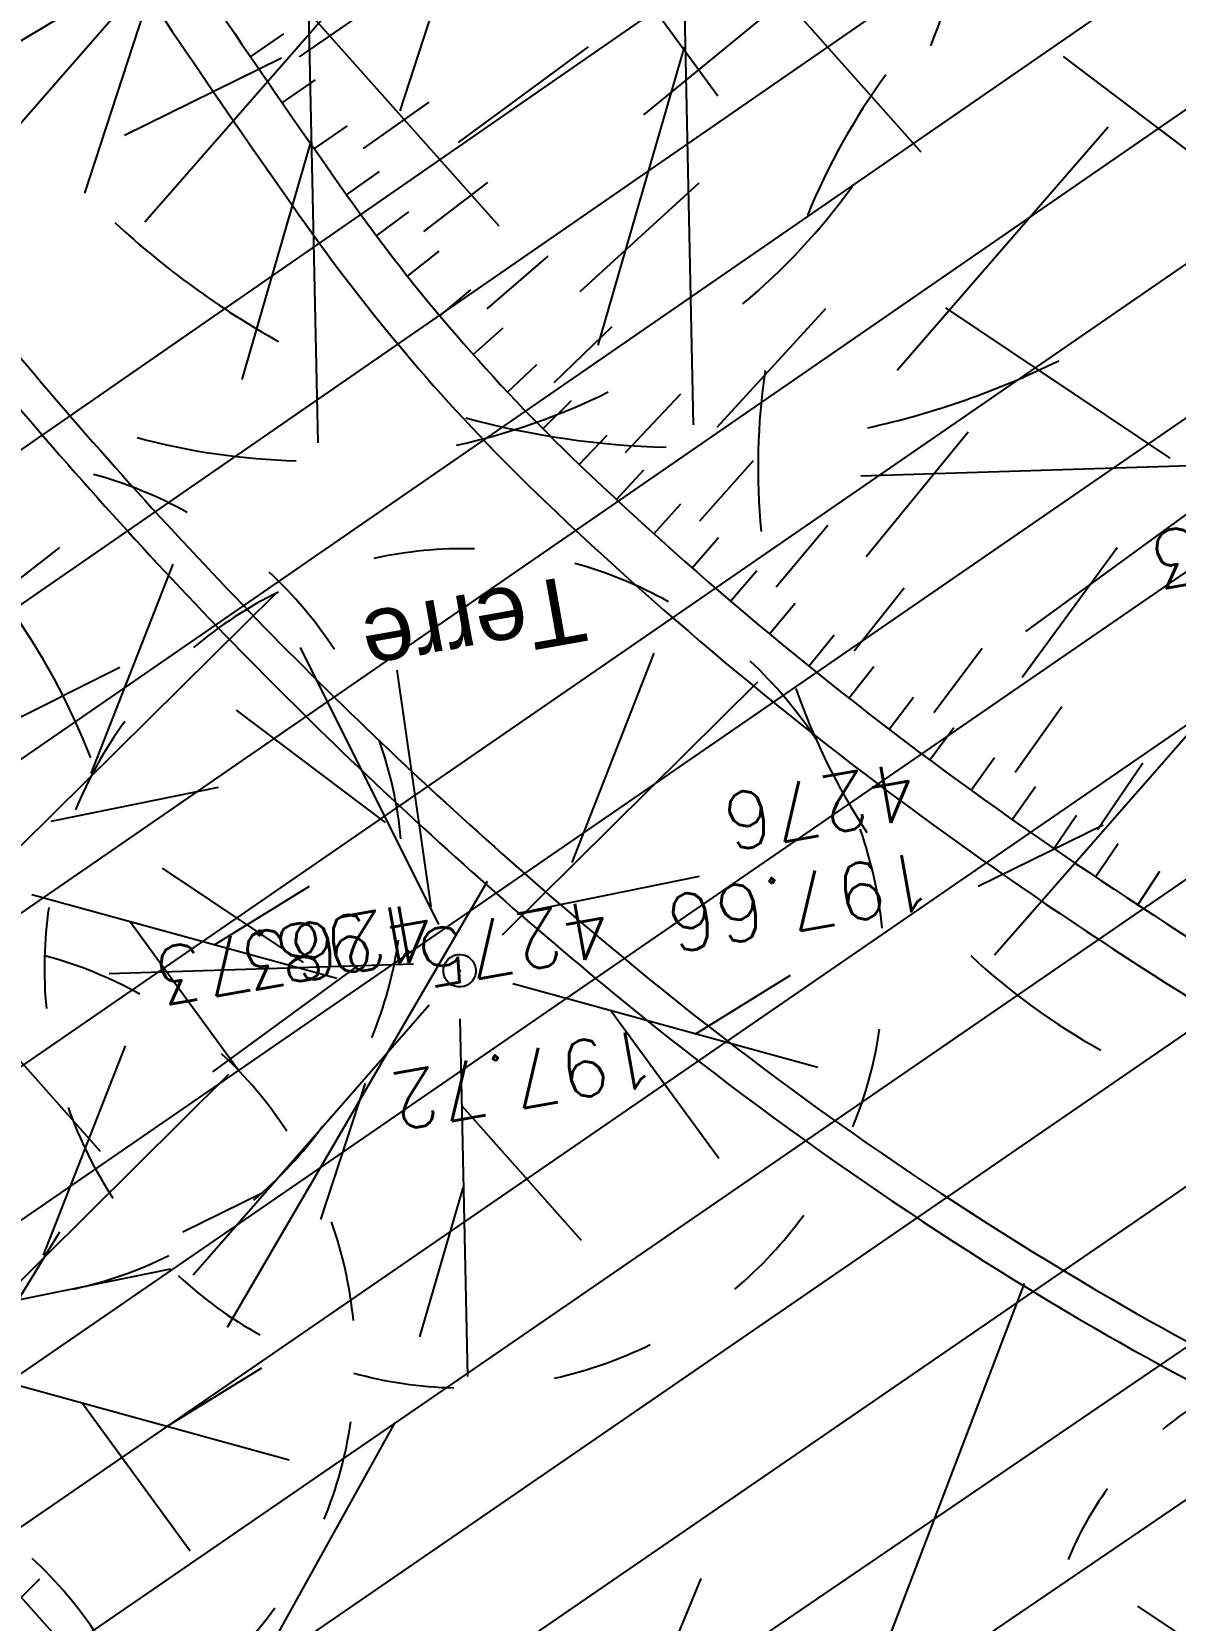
# Model space of a CAD drawing. Extents: x -2313930 to 3286427, y -3858277 to 2572692.
# Drawn here: x 485261 to 492073, y -317234 to -307768 of the extents above; entities that cross this region are included whole.
import ezdxf
from ezdxf.enums import TextEntityAlignment as Align
from ezdxf.lldxf.tags import DXFTag

# ---------------------------------------------------------------- set-up
doc = ezdxf.new("R2010")
doc.units = 0
for name, color, linetype, lineweight in [('_GAZELEC-RESERVATION 2', 132, 'Continuous', 18), ('Fond topo - P', 252, 'Continuous', 50), ('Fond topo - VOI', 252, 'Continuous', 25)]:
    doc.layers.add(name, color=color, linetype=linetype, lineweight=lineweight)
for name, color, linetype in [('Fond topo - ESPACE_BOISE', 252, 'Continuous'), ('Fond topo - TAL', 252, 'Continuous'), ('Fond topo - TAL_HAC', 252, 'Continuous'), ('Fond topo - VEG', 252, 'Continuous'), ('Fond topo - VOI_TXT', 252, 'Continuous'), ('Fond topo - Z_500', 252, 'Continuous'), ('prlm-VRD', 2, 'Continuous'), ('SA - EBC', 252, 'Continuous'), ('SA - EP-réso', 252, 'EP'), ('SA - EU-réso', 252, 'EU'), ('SA - limite revêtement', 252, 'Continuous')]:
    doc.layers.add(name, color=color, linetype=linetype)
for name, color, linetype, plot in [('Fond topo - N', 252, 'Continuous', False), ('Fond topo - NCACHE', 252, 'Continuous', False), ('Fond topo - ZCACHE', 252, 'Continuous', False)]:
    doc.layers.add(name, color=color, linetype=linetype, plot=plot)
doc.styles.add('2000_ARIAL', font='arial.ttf', dxfattribs={"height": 0.400000006})
doc.styles.add('Lignes', font='arial.ttf', dxfattribs={"height": 0.35})
doc.styles.add('SIMPLEX', font='simplex_.ttf', dxfattribs={"height": 1.25})
tags = doc.linetypes.add('EP', pattern='A,5,-0.25,["EP",Lignes,S=1,R=0,X=0,Y=-0.18],-1.25', length=6.5).pattern_tags.tags
tags[15:16] = [DXFTag(74, 4), DXFTag(75, 0), DXFTag(340, '0'), DXFTag(46, 0.0), DXFTag(50, 0.0), DXFTag(44, 0.0), DXFTag(45, 0.0)]
tags[4:5] = [DXFTag(74, 4), DXFTag(75, 0), DXFTag(340, '0'), DXFTag(46, 0.0), DXFTag(50, 0.0), DXFTag(44, 0.0), DXFTag(45, 0.0)]
tags = doc.linetypes.add('EU', pattern='A,5,-0.25,["EU",Lignes,S=1,R=0,X=0,Y=-0.18],-1.25', length=6.5).pattern_tags.tags
tags[15:16] = [DXFTag(74, 4), DXFTag(75, 0), DXFTag(340, '0'), DXFTag(46, 0.0), DXFTag(50, 0.0), DXFTag(44, 0.0), DXFTag(45, 0.0)]
tags[4:5] = [DXFTag(74, 4), DXFTag(75, 0), DXFTag(340, '0'), DXFTag(46, 0.0), DXFTag(50, 0.0), DXFTag(44, 0.0), DXFTag(45, 0.0)]
tags = doc.linetypes.add('L1', pattern=[1.0000000298023224, 0.6000000238418579, -0.4000000059604645]).pattern_tags.tags
tags[6:7] = [DXFTag(74, 4), DXFTag(75, 0), DXFTag(340, '0'), DXFTag(46, 0.0), DXFTag(50, 0.0), DXFTag(44, 0.0), DXFTag(45, 0.0)]
tags[4:5] = [DXFTag(74, 4), DXFTag(75, 0), DXFTag(340, '0'), DXFTag(46, 0.0), DXFTag(50, 0.0), DXFTag(44, 0.0), DXFTag(45, 0.0)]
tags = doc.linetypes.add('L16', pattern=[0.37500001490116125, 0.300000011920929, -0.07500000298023224]).pattern_tags.tags
tags[6:7] = [DXFTag(74, 4), DXFTag(75, 0), DXFTag(340, '0'), DXFTag(46, 0.0), DXFTag(50, 0.0), DXFTag(44, 0.0), DXFTag(45, 0.0)]
tags[4:5] = [DXFTag(74, 4), DXFTag(75, 0), DXFTag(340, '0'), DXFTag(46, 0.0), DXFTag(50, 0.0), DXFTag(44, 0.0), DXFTag(45, 0.0)]
tags = doc.linetypes.add('L8', pattern=[0.22500000894069674, 0.1500000059604645, -0.07500000298023224]).pattern_tags.tags
tags[6:7] = [DXFTag(74, 4), DXFTag(75, 0), DXFTag(340, '0'), DXFTag(46, 0.0), DXFTag(50, 0.0), DXFTag(44, 0.0), DXFTag(45, 0.0)]
tags[4:5] = [DXFTag(74, 4), DXFTag(75, 0), DXFTag(340, '0'), DXFTag(46, 0.0), DXFTag(50, 0.0), DXFTag(44, 0.0), DXFTag(45, 0.0)]

# ---------------------------------------------------------------- blocks, each defined once
blk = doc.blocks.new('PTOPO')
at = {"layer": 'Fond topo - NCACHE', "style": 'SIMPLEX'}
blk.add_attdef('MAT', text='', height=0.34, dxfattribs=at).set_placement((0.09999999986030161, -0.09999999962747097), align=Align.TOP_LEFT)
at = {"layer": 'Fond topo - ZCACHE', "style": 'SIMPLEX'}
blk.add_attdef('ALT', (0.09999999986030161, 0.09999999962747097), '', height=0.34, dxfattribs=at)
blk = doc.blocks.new('RESINEUX')
at = {"ltscale": 2}
for p, q in [((-0.234163766, -0.381126882), (-0.22416411, -0.431125164)), ((-0.264162735, -0.3911265390000001), (-0.264162735, -0.431125164))]:
    blk.add_line(p, q, dxfattribs=at)
blk.add_ellipse((-0.265161906, -0.212133051), major_axis=(-0.141416496, 0.141416496), ratio=0.9999999999999891, start_param=2.259520706035595, end_param=3.289317319450373, dxfattribs=at)
blk = doc.blocks.new('VEG14')
at = {"ltscale": 2, "flags": 128}
for points in [[(0.5, 0, -1), (-0.5, 0, -1)], [(0.016, 0, -1), (-0.016, 0, -1)]]:
    blk.add_lwpolyline(points, format="xyb", close=True, dxfattribs=at)
blk = doc.blocks.new('VEG12')
at = {"ltscale": 2}
for p, q in [((0.01815258799999997, 0.057406781), (0.100441039, 0.47293725)), ((0.05749608, 0.253444298), (0.145517598, 0.414706841)), ((0.037902722, 0.15845596), (-0.06593155700000003, 0.344147082)), ((-0.158788295, 0.086017079), (-0.245985314, 0.284587218)), ((0.04981112299999996, 0.033821695), (0.391570728, 0.285894318)), ((0.143890955, 0.107467204), (0.230033352, 0.253971609)), ((0.2917471699999999, 0.208620217), (0.392372872, 0.233301274)), ((-0.05229389700000003, 0.02983962500000001), (-0.383643778, 0.204631851)), ((-0.25001839, 0.135126714), (-0.3755999820000001, 0.091127132)), ((0.122915307, -0.02992704099999999), (0.317230371, 0.05540147100000001)), ((0.057557527, -0.01766878999999999), (0.411943876, -0.08413611500000001)), ((-0.05265807700000003, -0.029192154), (-0.412380265, -0.256628677)), ((-0.09359106700000003, -0.049762263), (-0.2956446150000001, -0.04653133200000001)), ((0.184132294, -0.04763066399999999), (0.323120213, -0.192805613)), ((0.01825986499999999, -0.057372749), (0.107637982, -0.4128258760000001)), ((0.02259491799999996, -0.07955337300000001), (0.001649748999999978, -0.36183712)), ((-0.151821475, -0.09483882200000002), (-0.2999525240000001, -0.315936062)), ((0.05371548199999998, -0.188497704), (0.197263789, -0.356749422))]:
    blk.add_line(p, q, dxfattribs=at)
for start, end in [(90, 103.8461539085843), (62.30769199853572, 76.15384597947835), (117.6923078993823, 131.5384619204946), (34.61538499867542, 48.46153799321151), (145.3846149358338, 159.2307690506909), (6.923076979206323, 20.76923090842763), (173.0769230068974, 186.9230769931026), (339.2307689837768, 353.0769230207937), (200.7692310571047, 214.6153850641662), (311.5384620067885, 325.3846150013246), (228.4615380795054, 242.3076921006177), (283.8461540205217, 297.6923080014643), (256.1538460914157, 270)]:
    blk.add_arc((0, 0), 0.496982058, start, end, dxfattribs=at)
blk = doc.blocks.new('A$C1F970F0F')
at = {"layer": 'SA - EBC'}
h = blk.add_hatch(dxfattribs=at)
h.set_pattern_fill('_USER', color=256, scale=74.99999999999999, angle=-325.7236014113932, style=0, pattern_type=0)
h.set_pattern_definition([(34.27639858860678, (-277130161.1279894, -473864756.7787022), (-42.238928459823, 61.97477650275113), [])])
edge = h.paths.add_edge_path()
edge.add_line((5801.470568619522, -3162.013069131843), (4083.559282644929, -3271.123614088357))
edge.add_line((4083.559282644929, -3271.123614088356), (4014.481307725509, -3717.332461968055))
edge.add_line((4014.48130772551, -3717.332461968055), (3135.517961824245, -3810.19300101904))
edge.add_line((3135.517961824245, -3810.19300101904), (2274.245008604417, -3693.648081323564))
edge.add_line((2274.245008604417, -3693.648081323564), (1554.636776175834, -3420.099318784944))
edge.add_arc((2508.775769578408, -2315.674454232369), 1459.498372788833, 157.1868533427094, 229.1754823893534, ccw=False)
edge.add_arc((1966.013830892235, -2087.371785851423), 870.6752834691503, 94.3015183869224, 157.1868533106914, ccw=False)
edge.add_line((1900.708697991695, -1219.149067345796), (2859.239020416566, -1223.495634912559))
edge.add_arc((3100.860739749298, 1265.329539486049), 2500.526305395239, 264.4549516394795, 302.9422754293212)
edge.add_arc((4209.331858878893, -445.3369775435177), 462.1229708170858, 302.9422754305585, 376.8336969250394)
edge.add_arc((2214.122706379954, -1049.006753214115), 2546.655714682971, 16.8336969158998, 38.14703645440247)
edge.add_arc((3041.32627014761, -399.2990096244524), 1494.806919462396, 38.14703657403813, 72.97328584086019)
edge.add_line((3479.031970107599, 1029.988031775616), (2182.437305702805, 1414.38613606858))
edge.add_line((2182.437305702805, 1414.38613606858), (1056.590900019184, 1822.819186472099))
edge.add_arc((1766.412018482452, 3779.442320525911), 2081.398594438606, 212.7495497786225, 250.0603089288685, ccw=False)
edge.add_line((15.86575126143373, 2653.472571668582), (-104.0907319930869, 3091.26353710603))
edge.add_line((-104.0907319930869, 3091.26353710603), (-169.6986146466322, 3639.54836895815))
edge.add_line((-169.6986146466322, 3639.548368958149), (-35.58090533515337, 6158.014854826562))
edge.add_arc((-194.3533792400212, 7143.826589584332), 998.5156357593988, 279.1493507374978, 373.962283499627)
edge.add_arc((2392.201579171132, 7786.918955579627), 1666.786287877102, 172.6269749467245, 193.9622835974407, ccw=False)
edge.add_arc((-45.50651600643437, 8102.354993671941), 791.2455775503726, -7.373025019439765, 16.43829965925021)
edge.add_line((713.3969204091394, 8326.263765657093), (486.7428317772967, 9142.81155059313))
edge.add_line((486.7428317772967, 9142.811550593131), (1338.845530021721, 9564.23852196786))
edge.add_line((1338.845530021721, 9564.23852196786), (1632.623584095551, 8945.24637913095))
edge.add_line((1632.623584095551, 8945.246379130947), (1394.029444699765, 8829.874494032001))
edge.add_line((1394.029444699765, 8829.874494032001), (1731.997733793977, 8131.230781666551))
edge.add_arc((1233.216649704336, 7889.945865525577), 554.0766919865823, -19.640967550384175, 25.815335324856676, ccw=False)
edge.add_line((1755.055695752756, 7703.706797235046), (1558.214479468655, 6807.520788570679))
edge.add_line((1558.214479468655, 6807.52078857068), (1570.021725572625, 6609.158708993335))
edge.add_line((1570.021725572625, 6609.158708993335), (1852.913141606868, 5734.125706863067))
edge.add_line((1852.913141606869, 5734.125706863067), (2726.748207475315, 4020.986816292172))
edge.add_line((2726.748207475315, 4020.986816292172), (3802.352916265851, 4004.947770972833))
edge.add_arc((8355.58168857983, 5950.706307988518), 4951.552134169374, 203.138762427905, 230.8301436200186)
edge.add_arc((13583.66465597079, 12367.85935474512), 13228.79229856088, 230.8301435441083, 233.1638398044412)
edge.add_line((5652.622255943647, 1780.153648245416), (4998.697813068342, 1820.441475819727))
edge.add_line((4998.697813068342, 1820.441475819727), (4863.841220233488, 767.0816613875431))
edge.add_line((4863.841220233488, 767.0816613875434), (5595.355488733695, 631.185878681516))
edge.add_line((5595.355488733695, 631.1858786815158), (5852.747939948536, -2020.707044821664))
edge.add_line((5852.747939948536, -2020.707044821665), (5881.394298709887, -2966.563612924887))
edge.add_line((5881.394298709887, -2966.563612924887), (5801.470568619523, -3162.013069131842))
at = {"layer": 'Fond topo - ESPACE_BOISE', "linetype": 'L1', "ltscale": 2, "flags": 128}
blk.add_lwpolyline([(5801.470568619522, -3162.013069131843), (4083.559282644929, -3271.123614088356), (4014.48130772551, -3717.332461968055), (3135.517961824245, -3810.19300101904), (2274.245008604417, -3693.648081323564), (1554.636776175834, -3420.099318784944, -0.3248648439675891), (1163.447808694293, -1749.787382690587, -0.2814891279475962), (1900.708697991695, -1219.149067345796), (2859.239020416566, -1223.495634912559, 0.1695292870025676), (4460.631470672048, -833.159289007697, 0.3340686001642133), (4651.652558133293, -311.5085830883972, 0.09326601102169153), (4216.884593398947, 524.0158635944096, 0.153138720952933), (3479.031970107599, 1029.988031775616), (2182.437305702805, 1414.38613606858), (1056.590900019184, 1822.819186472099, -0.1642525569996709), (15.86575126143373, 2653.472571668582), (-104.0907319930869, 3091.26353710603), (-169.6986146466322, 3639.548368958149), (-35.58090533515337, 6158.014854826562, 0.4390366150430304), (774.660880078399, 7384.751557306568, -0.09336270405047195), (739.1967976091219, 8000.81547627212, 0.104271961321091), (713.3969204091394, 8326.263765657093), (486.7428317772967, 9142.811550593131), (1338.845530021721, 9564.23852196786), (1632.623584095551, 8945.246379130947), (1394.029444699765, 8829.874494032001), (1731.997733793977, 8131.23078166655, -0.2009829630843761), (1755.055695752756, 7703.706797235046), (1558.214479468655, 6807.52078857068), (1570.021725572625, 6609.158708993335), (1852.913141606869, 5734.125706863067), (2726.748207475315, 4020.986816292172), (3802.352916265851, 4004.947770972833, 0.121417881002313), (5228.074839294609, 2111.882341611708, 0.01018302282179253), (5652.622255943647, 1780.153648245416), (4998.697813068342, 1820.441475819727), (4863.841220233488, 767.0816613875434), (5595.355488733695, 631.1858786815158), (5852.747939948536, -2020.707044821665), (5881.394298709887, -2966.563612924887)], format="xyb", close=True, dxfattribs=at)
at = {"layer": 'Fond topo - TAL', "ltscale": 2, "flags": 128}
blk.add_lwpolyline([(326.5874361741029, 6934.277888681679), (154.5266645080367, 6696.18938446092), (-23.15330993292173, 6375.071069854245), (-73.29631093279454, 6208.62959467591), (-53.8234796356885, 6061.146759386321), (86.4888479495869, 5471.591119861134, 0.01722442098464425), (129.97991843764, 5248.447707122207, 0.04305158201332675), (156.6962692329145, 5165.89328581306, 0.001177569187106519), (288.7262051695561, 4854.818806213309, 0.002427729877448871), (353.7652923847066, 4704.601868587385, 0.001967021161989692), (549.0907941365347, 4264.129026357991, 0.009053492578674051), (593.1904405228829, 4170.316842733927, 0.02150890567281686), (636.5964601363955, 4090.965983886839, 0.003755858169683042), (915.1790338134194, 3637.676007459706, 0.006031040945216099), (1083.48216712083, 3375.471667268685, 0.00802460262229775), (1215.230051965082, 3182.380892527764, 0.04845863212810597), (1353.845161281849, 3021.647899063959, 0.03430654887041581), (1587.218203759953, 2827.571393603016, 0.02760387584933579), (1841.004476506138, 2664.922660125497, 0.04574181501611826), (2003.903305584298, 2591.524969362378, 0.003041655342484329), (2128.066175749572, 2549.574265137623, 0.0008412878209468677), (2579.291929444297, 2401.013402857036, 0.002454288222013147), (2685.599562577863, 2366.787815405855, 0.01966671475607495), (2978.214498647599, 2337.569878244019)], format="xyb", dxfattribs=at)
at = {"layer": 'Fond topo - TAL', "linetype": 'L8', "ltscale": 2, "flags": 128}
blk.add_lwpolyline([(-63.23358046186843, 5077.943471481794, 0.001164838968751395), (64.42947420685016, 4777.89975960889, 0.002306011098395101), (130.0215848221804, 4626.662835981376, 0.0003060880427634036), (356.9048927005607, 4110.931458132799, 0.003733443309130319), (375.9689084704831, 4068.529526615886, 0.02303033537768723), (475.4629721859155, 3875.558734712552, 0.01069699115838556), (715.4764655276399, 3478.30473080792, 0.003771884424086066), (740.1724830218425, 3439.980420707743, 0.001382538214981839), (808.2302511846644, 3336.719140848139, 0.03661887789284379), (1071.48734658447, 2996.607174378017, 0.03752440099679374), (1374.712635785152, 2706.162417103847, 0.04028550190851635), (1660.058710568117, 2507.436119634723, 0.04917095924580399), (1920.444230747757, 2388.162099736444, 0.006033711204905718), (2066.407865123713, 2339.918894315406, 0.002063562969709008), (2494.220251978703, 2206.165126707459, 0.007761415611758534), (2667.640730808191, 2155.664307453178, 0.004421614268413964), (2971.465127237233, 2075.16492764128), (3290.411917373396, 1958.78108909967)], format="xyb", dxfattribs=at)
at = {"layer": 'Fond topo - TAL_HAC', "ltscale": 2}
for p, q in [((1392.292864395182, 3229.971686914036), (1540.754906158023, 3351.721521346166)), ((1187.244872202869, 3264.483671310782), (1226.770227497213, 3291.718690814024)), ((1158.008141452519, 3264.615677733544), (1177.801987907397, 3278.187841902768)), ((1281.966994711677, 3213.579676882), (1359.287505060447, 3270.479050201376)), ((1176.956351534653, 3237.116716898606), (1196.687756532312, 3250.779500522789)), ((1225.267167241152, 3209.841048405595), (1264.541097790186, 3237.437395707834)), ((1196.030455399593, 3209.704929527044), (1215.699003967249, 3223.458045597365)), ((1543.196407618303, 3077.805017405359), (1668.973310855255, 3222.871107800568)), ((1215.230051965082, 3182.380892527764), (1234.835330607248, 3196.224051575517)), ((1261.364849861226, 3160.43257400325), (1299.392891742003, 3189.721958130342)), ((1354.360875189961, 3124.78130773248), (1425.298223747247, 3189.464323718201)), ((1233.087552884676, 3157.818673932704), (1252.302349914788, 3172.19892347837)), ((1251.617744002301, 3133.759892764724), (1270.427349784787, 3148.666224532463)), ((1298.895876961795, 3114.396876636666), (1335.245718367024, 3145.744747981781)), ((1270.806439935347, 3110.222967046689), (1289.19645543889, 3125.643969765059)), ((1435.932760577832, 3043.794487314271), (1500.787203820795, 3114.57514249113)), ((1290.638951303502, 3087.225914698252), (1308.595298484701, 3103.149783508274)), ((1338.915676905299, 3070.507481102173), (1373.47603202468, 3103.817867670523)), ((1311.100095907177, 3064.78634061311), (1328.609028720907, 3081.20088503063)), ((1332.174210069551, 3042.921422473039), (1349.222325095238, 3059.814077077877)), ((1381.355975894677, 3028.705343346357), (1414.265589215453, 3063.647543481664)), ((1353.845161281849, 3021.647899063959), (1370.419407624657, 3039.005731861898)), ((1524.73048150647, 2966.804045472495), (1585.605611306288, 3041.034891866392)), ((1425.661203356502, 2988.109634648127), (1457.599931819594, 3023.941430885357)), ((1375.957951337967, 3000.821409330725), (1392.292544279079, 3018.404954809154)), ((1398.354334053329, 2980.300195865073), (1414.446200039874, 2998.106145626699)), ((1471.063341049502, 2948.744540692896), (1502.007147557577, 2985.43896580095)), ((1421.030095324158, 2960.088119979246), (1436.876206576076, 2978.113123782722)), ((1617.605936423656, 2894.794706190279), (1674.370382648454, 2972.214326673962)), ((1443.980968352814, 2940.1889847175), (1459.578343321071, 2958.429650769798)), ((1517.528219264497, 2910.639687778324), (1547.453815375638, 2948.169125348713)), ((1467.202634876888, 2920.606534338979), (1482.548338777933, 2939.059430615994)), ((1490.690725477001, 2901.344453690701), (1505.781870664335, 2920.006107772089)), ((1565.020868343229, 2873.82375340079), (1593.905731964469, 2912.159958952063)), ((1514.440820592401, 2882.406366688195), (1529.274567789796, 2901.273267514372)), ((1538.448451465817, 2863.79583680008), (1553.022009343075, 2882.86443418384)), ((1613.431390117069, 2838.352628163223), (1641.306140865513, 2877.42945333699)), ((1562.709100816601, 2845.516365972712), (1577.019727296943, 2864.783072247385)), ((1587.218203759953, 2827.571393603016), (1601.263206053995, 2847.032583426454)), ((1662.482921853009, 2804.173238613475), (1689.48823140103, 2843.85589547235)), ((1611.770250285417, 2810.057632698404), (1625.599574065763, 2829.672672921652)), ((1636.514126957081, 2792.815957111103), (1650.126087166137, 2812.582457533903)), ((1661.446818773593, 2775.84846778467), (1674.839756648716, 2795.764019767224)), ((1686.565287462567, 2759.157232249447), (1699.737571097567, 2779.219409174801)), ((1144.327468729461, 2507.476708494137), (1299.23992376147, 2773.212038050476)), ((944.3513199310701, 2400.511277890434), (1044.465446824877, 2564.344002288767)), ((1536.841816460356, 2318.17556116808), (1619.162590962188, 2533.537950715493)), ((1150.951678340734, 2282.768089848831), (1244.189490686033, 2450.609414974026)), ((1353.181065593031, 2180.19714775381), (1426.424780736041, 2357.677733260143))]:
    blk.add_line(p, q, dxfattribs=at)
at = {"layer": 'Fond topo - VOI', "linetype": 'L16', "ltscale": 2, "flags": 128}
for points in [[(56.86273404000667, 5466.869533712125, 0.01722442130375293), (100.7490957892572, 5241.697965665058, 0.04305158241120926), (129.0531697791089, 5154.237426918125, 0.001177569187763674), (261.1383144067263, 4843.032870582231, 0.002427729493112618), (326.2931529755457, 4692.548588717941, 0.001967020956825959), (521.7143402869494, 4251.859969264527, 0.009053493585175633), (566.2761374997808, 4157.064661844938, 0.02150890483590385), (610.9202550321957, 4075.450427662592, 0.003755857879048691), (889.7388132796558, 3621.776473779397, 0.006031040761159129), (1058.432869866898, 3358.963102764782, 0.008024603406108846), (1190.723453779874, 3165.076943838002, 0.04845863152505209), (1333.12735334017, 2999.950607903149, 0.03430654925623074), (1569.661950786684, 2803.244906391133, 0.02760387630777388), (1826.234968976132, 2638.810179415927, 0.04574181495738096), (1994.127830099467, 2563.162316615725, 0.003041655411540011), (2118.636492087664, 2521.094780365128, 0.0008412879643141841), (2569.95813666258, 2372.502347187572, 0.002454288050361413), (2676.546111865867, 2338.186503763289, 0.001190149676915431), (2896.85720450872, 2269.025802803667, 0.2729859319538775), (3085.813253685456, 2299.397294490318, 0.5229621065076793), (3073.34446760256, 2445.294900231599, -0.00786055030879591), (2869.230622651343, 2582.682530549924, -0.01612499385767952), (2773.036716856073, 2654.363904177509, -0.005612051181520921), (2370.270541471567, 2982.65658904875, -0.02310981858493283), (2277.152658593871, 3067.906028562828, -0.02656853706870258), (2137.194908309708, 3224.251464528256, -0.03868213082134395), (2055.787146643901, 3343.322260046691, -0.007175393436975411), (1980.62549295001, 3478.319814973278, -0.004924544095459816), (1875.904400606205, 3677.607318775999, -0.003633774744343019), (1743.337332500545, 3940.727413854674, -0.005756498423518589), (1662.78697956522, 4108.366851243539, -0.02086462172059421), (1566.769855111369, 4338.874712779702, -0.01528835093536459), (1458.819309716361, 4662.036551636573, -0.009986619233383176), (1389.785193736479, 4909.697668854853, -0.02421681082814337), (1368.352793964908, 5013.586465003814, -0.004068535890819898), (1349.677914238661, 5139.809412170728, -0.001171863945288602), (1289.438857186837, 5578.685241930464, -0.00152953393264567), (1227.595236878256, 6048.061317698067, -0.006277708744472327), (1214.314274635904, 6162.648167620609, -0.02954878833963652), (1210.354884519365, 6253.085519557625, -0.007897955815137008), (1220.885509931378, 6591.326589082498, -0.009534637172886556), (1239.547369758186, 6873.72407204614, -0.03049426633253396), (1252.434107135826, 6961.345490526273, -0.01959706265007154), (1271.710791750347, 7038.058871881049, -0.007385007286054106), (1333.748061266518, 7238.506499872628, -0.00703834365838784), (1410.346328429002, 7462.873897527673, -0.02475780953821647), (1436.145647660488, 7525.181389840833, -0.03116737178628414), (1471.634894757119, 7589.471303993479, 0.01624541013141497), (1543.319578909271, 7710.6426178109, 0.01140558707328078), (1607.813491966961, 7834.851061375523, 0.007490832612850338), (1698.790012244002, 8027.532514171119, 0.04894958720658051), (1711.858641002832, 8065.895651161012, 0.0172000170103988), (1734.285776140107, 8178.786629708202)], [(-44.81196145344734, 5085.730894297443, 0.00116483880797662), (82.81460905941697, 4785.772930576871, 0.002306011182776433), (148.3333160752084, 4634.705255050573, 0.0003060878564784329), (375.2067634092566, 4118.996290929394, 0.003733440487316977), (394.1483052766108, 4076.866764281074, 0.02303033540982148), (492.7984960144307, 3885.532681705017, 0.01069699115751624), (732.3695056148297, 3489.011046729809, 0.003771883424577017), (756.9020752775328, 3450.940381692422, 0.001382537500526071), (824.8989781644356, 3347.771450110053, 0.03661887814454393), (1086.365343210983, 3009.972997326465, 0.03752440110708656), (1387.425784857927, 2721.601842088382, 0.04028550176440735), (1670.131475056015, 2524.714412713221, 0.04917095898867555), (1926.949293442083, 2407.074639412808, 0.006033710847697392), (2072.454631936801, 2358.982907644459, 0.002063563105577488), (2500.109455805709, 2225.278401552437, 0.007761416038727673), (2672.933819870083, 2174.951173494945, 0.004435667204064966), (2977.383064866449, 2094.295395345591), (3300.858672860099, 1976.258988824885), (3451.730217105191, 1841.896337423402)]]:
    blk.add_lwpolyline(points, format="xyb", dxfattribs=at)
at = {"layer": 'SA - EP-réso', "ltscale": 0.75, "elevation": 9.999999999999998e-08, "flags": 128}
blk.add_lwpolyline([(2566.152516580046, 876.3103505561792), (2567.183615954937, 961.9083501940681, 0.3038135515548239), (2422.871377904824, 1127.726289594517), (1293.799864130439, 1498.886731004649, -0.2451589190929156), (-1104.395255167816, 4052.061781908328), (-1490.651059086209, 6224.425435984132, 0.2442911667358615), (-1508.197340965751, 6251.265406478272)], format="xyb", dxfattribs=at)
at = {"layer": 'SA - EU-réso', "ltscale": 0.75, "elevation": 9.999999999999998e-08, "flags": 128}
blk.add_lwpolyline([(2617.534404683669, 958.3520565071242, 0.02430399992714655), (2617.147610928713, 968.2506084235482, 0.3084876794272485), (2431.642292807388, 1163.244017275639), (1304.186131232575, 1535.139853239783, -0.2470799863846096), (-1058.641706458652, 4066.126741684488), (-1387.237039322209, 5924.109169990921, -0.1208395636719429), (-1366.982120749651, 6059.298974206537), (-1307.40268621278, 6189.662523912101, 0.1663501201703965), (-1302.251692345747, 6260.024822760921)], format="xyb", dxfattribs=at)
at = {"layer": 'SA - limite revêtement', "elevation": 9.999999999999998e-08, "flags": 128}
blk.add_lwpolyline([(-1436.448871649034, 33.83677102289275), (-1936.466399054336, 33.7561606747783, -0.4142135620469812), (-2036.482519291774, 133.7400379066588), (-2036.659527327642, 1231.70223222909), (-1913.538162964921, 2815.933940840666), (-1889.254979973833, 2817.69386697183), (-547.7593932520969, 3056.198894580915, -0.3336449630277845), (-333.4178316771334, 2947.829800860764, 0.1988934486659822), (1104.398889199973, 1617.718371132152)], format="xyb", dxfattribs=at)
at = {"layer": 'Fond topo - P', "ltscale": 2}
ref = blk.add_blockref('PTOPO', (1857.927994675831, 3019.923781013967), dxfattribs=dict(at, xscale=99.99999999999994, yscale=99.99999999999994, zscale=99.99999999999994, rotation=190.0656205306617))
ref.add_attrib('MAT', '4336', dxfattribs={"layer": 'Fond topo - N', "color": 0, "ltscale": 2, "height": 33.99999999999999, "rotation": 190.0656204987762, "style": 'SIMPLEX'}).set_placement((1846.334152843931, 3028.022103764326), align=Align.TOP_LEFT)
ref.add_attrib('ALT', '196.33', (1849.829671929804, 3008.329939204943), dxfattribs={"layer": 'Fond topo - Z_500', "color": 0, "ltscale": 2, "height": 33.99999999999999, "rotation": 190.0656204987762, "style": 'SIMPLEX'})
ref = blk.add_blockref('PTOPO', (1569.661950786684, 2803.244906391133), dxfattribs=dict(at, xscale=99.99999999999994, yscale=99.99999999999994, zscale=99.99999999999994, rotation=190.0656205306617))
ref.add_attrib('MAT', '4276', dxfattribs={"layer": 'Fond topo - N', "color": 0, "ltscale": 2, "height": 33.99999999999999, "rotation": 190.0656204987762, "style": 'SIMPLEX'}).set_placement((1558.06810897766, 2811.34322913716), align=Align.TOP_LEFT)
ref.add_attrib('ALT', '197.66', (1561.563628063533, 2791.651064577778), dxfattribs={"layer": 'Fond topo - Z_500', "color": 0, "ltscale": 2, "height": 33.99999999999999, "rotation": 190.0656204987762, "style": 'SIMPLEX'})
ref = blk.add_blockref('PTOPO', (1282.571321612737, 2719.912655063965), dxfattribs=dict(at, xscale=99.99999999999994, yscale=99.99999999999994, zscale=99.99999999999994, rotation=190.0656205306617))
ref.add_attrib('MAT', '4263', dxfattribs={"layer": 'Fond topo - N', "color": 0, "ltscale": 2, "height": 33.99999999999999, "rotation": 190.0656204987762, "style": 'SIMPLEX'}).set_placement((1270.977479780838, 2728.010977814324), align=Align.TOP_LEFT)
ref.add_attrib('ALT', '198.73', (1256.548412444076, 2760.432762941398), dxfattribs={"layer": 'Fond topo - Z_500', "color": 0, "ltscale": 2, "height": 33.99999999999999, "rotation": 190.0656204987762, "style": 'SIMPLEX'})
ref = blk.add_blockref('PTOPO', (1387.425784857927, 2721.601842088382), dxfattribs=dict(at, xscale=99.99999999999994, yscale=99.99999999999994, zscale=99.99999999999994, rotation=190.0656205306617))
ref.add_attrib('MAT', '4275', dxfattribs={"layer": 'Fond topo - N', "color": 0, "ltscale": 2, "height": 33.99999999999999, "rotation": 190.0656204987762, "style": 'SIMPLEX'}).set_placement((1375.831943026027, 2729.700164838741), align=Align.TOP_LEFT)
ref.add_attrib('ALT', '197.72', (1396.862087083283, 2686.000503045261), dxfattribs={"layer": 'Fond topo - Z_500', "color": 0, "ltscale": 2, "height": 33.99999999999999, "rotation": 190.0656204987762, "style": 'SIMPLEX'})
at = {"layer": 'Fond topo - VEG', "ltscale": 2, "zscale": 99.99999999999997}
for name, p, xscale, yscale, rotation in [('RESINEUX', (75.36073756637182, 2986.082905223622), 1994.55622678985, 1994.55622678985, 116.6488402594871), ('VEG12', (1418.017185540697, 3531.90621009405), 1006.399999999999, 1006.399999999999, 192.432705982593), ('VEG12', (1195.118614778039, 3421.313703695027), 799.9999999999998, 799.9999999999998, 192.432705982593), ('VEG12', (1857.927994675831, 3019.923781013967), 799.9999999999998, 799.9999999999998, 192.432705982593), ('VEG12', (998.7314555945098, 2774.437889337091), 503.1999999999997, 503.1999999999997, 192.432705982593), ('VEG12', (1285.319118077517, 2721.363962790343), 503.1999999999997, 503.1999999999997, 192.432705982593), ('VEG12', (970.3474786494575, 2487.442705640676), 503.1999999999997, 503.1999999999997, 192.432705982593), ('VEG14', (1282.571321612737, 2719.912655063965), 19.38, 19.38, 207.8417380991697), ('VEG12', (1830.360615671947, 2293.519682703728), 402.5599999999998, 402.5599999999998, 192.432705982593), ('VEG12', (857.5918947418347, 2186.702731870624), 503.1999999999997, 503.1999999999997, 192.432705982593)]:
    blk.add_blockref(name, p, dxfattribs=dict(at, xscale=xscale, yscale=yscale, rotation=rotation))
at = {"layer": 'Fond topo - VOI_TXT', "style": '2000_ARIAL'}
blk.add_text('Terre', height=39.99999999999999, rotation=190.0656205035111, dxfattribs=at).set_placement((1353.280540146849, 2956.252104954766))

msp = doc.modelspace()

# ---------------------------------------------------------------- linework, layer by layer
at = {"layer": '_GAZELEC-RESERVATION 2'}
msp.add_circle((486248.4803309143, -227485.9628347494), 2800178.148749841, dxfattribs=at)

# ---------------------------------------------------------------- block references
at = {"layer": 'prlm-VRD', "xscale": 10, "yscale": 10, "zscale": 10}
msp.add_blockref('A$C1F970F0F', (474984.297679401, -340562.691042779), dxfattribs=at)

doc.saveas('drawing.dxf')
